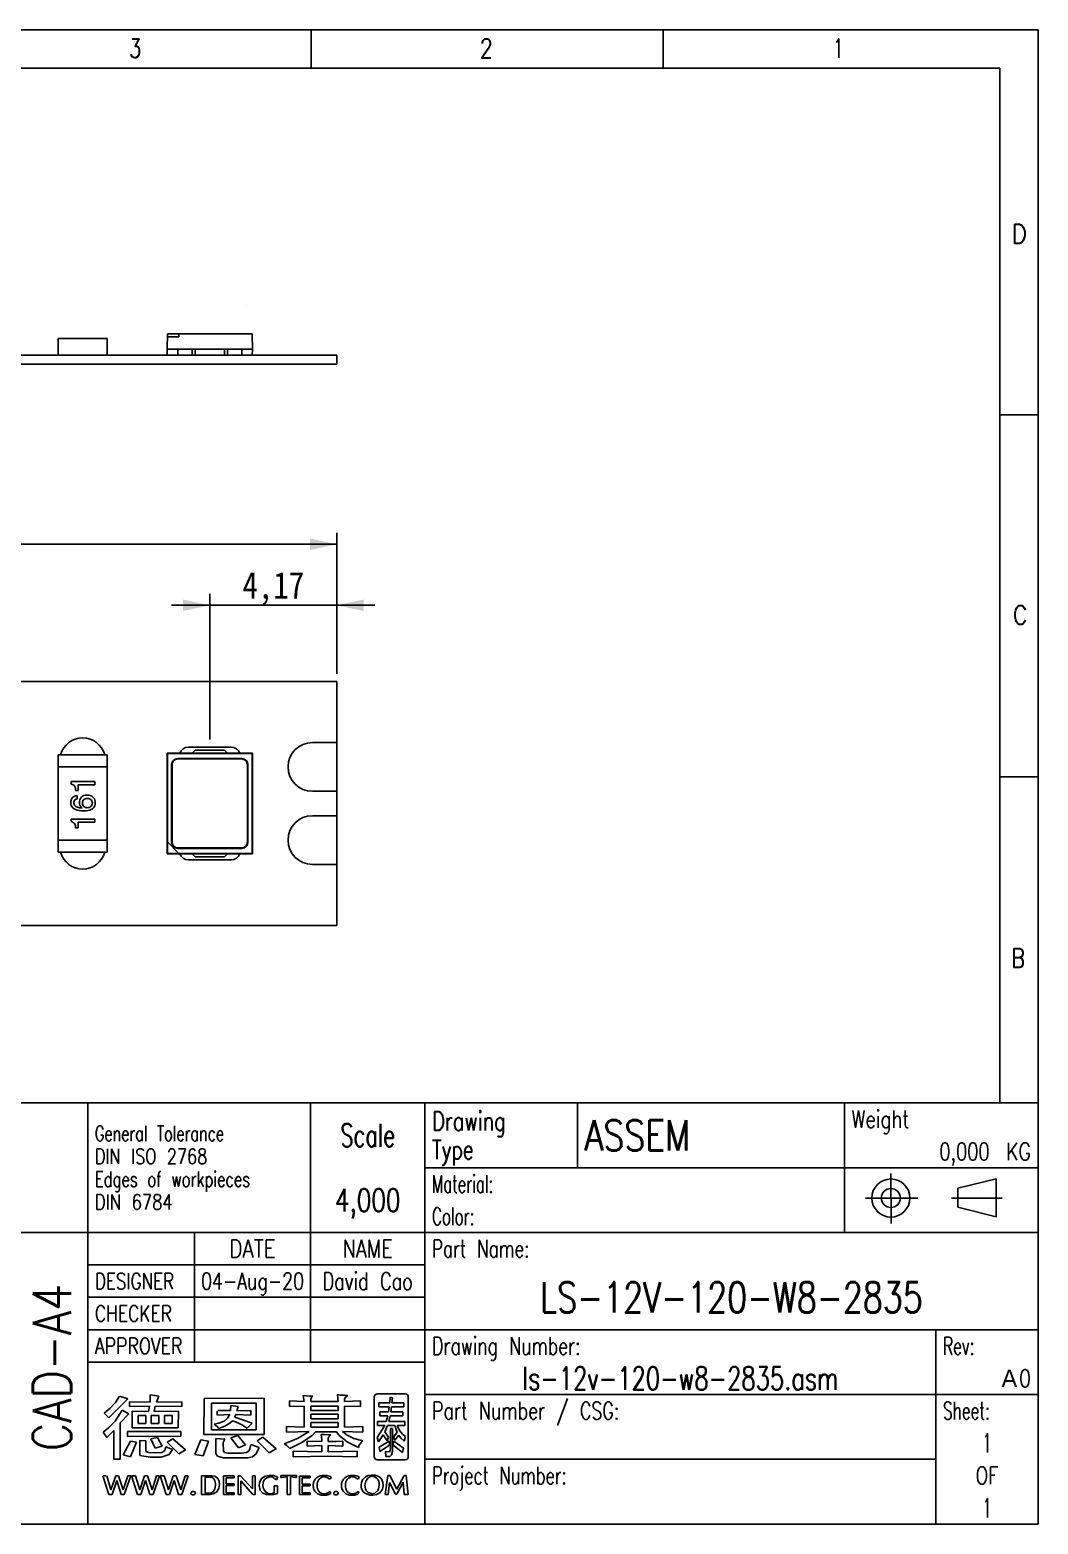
# Model space of a CAD drawing. Extents: x 1.8 to 72.5, y 1.7 to 50.8.
# Drawn here: x 39.45 to 72.5, y 1.75 to 50.75 of the extents above; entities that cross this region are included whole.
import ezdxf
from ezdxf.enums import TextEntityAlignment as Align

# ---------------------------------------------------------------- set-up
doc = ezdxf.new("R2010")
doc.units = 0
doc.header["$LTSCALE"] = 4.08375
doc.layers.get('0').update_dxf_attribs({"linetype": 'CONTINUOUS'})
for name, color, linetype in [('LED_CHIP_2835_BASE2', 7, 'CONTINUOUS'), ('LED_CHIP_2835_ELETRODE_12', 7, 'CONTINUOUS'), ('LED_CHIP_2835_ELETRODE_22', 7, 'CONTINUOUS'), ('LED_CHIP_2835_SLICONE2', 7, 'CONTINUOUS'), ('LS-12V-120-W8-28354', 7, 'CONTINUOUS'), ('LS-12V-120-W8-28359', 7, 'CONTINUOUS'), ('LS-12V-120-W8-2835_PADS2', 7, 'CONTINUOUS'), ('LS-12V-120-W8-2835_PLATE2', 7, 'CONTINUOUS'), ('RES_1206_012', 7, 'CONTINUOUS'), ('RES_1206_032', 7, 'CONTINUOUS')]:
    doc.layers.add(name, color=color, linetype=linetype)
doc.styles.get("Standard").update_dxf_attribs({"font": 'SIMHEI.SHX', "width": 0.85})
doc.styles.add('TEXTSTYLE_2', font='TXT.TTF')
doc.styles.add('TEXTSTYLE_4', font='TXT.TTF')
doc.styles.add('TEXTSTYLE_5', font='TXT.TTF')
doc.styles.add('TEXTSTYLE_6', font='TXT.TTF')
doc.styles.add('TEXTSTYLE_8', font='gdt', dxfattribs={"width": 0.55})
doc.dimstyles.get("Standard").update_dxf_attribs({"dimtxt": 2.5, "dimasz": 2.5, "dimexe": 1.25, "dimexo": 0.625, "dimtad": 1, "dimcen": 2.5, "dimazin": 3, "dimtfac": 1, "dimtmove": 0, "dimatfit": 3})

# ---------------------------------------------------------------- blocks, each defined once
blk = doc.blocks.new('SYMBOL_283_BL0', base_point=(46.848, 4.358))
at = {"layer": 'LS-12V-120-W8-28359', "color": 7}
for p, q in [((42.388, 5.951), (42.263, 5.742)), ((42.663, 5.855), (42.388, 5.951)), ((43.397, 5.988), (43.396, 5.754)), ((43.682, 5.949), (43.397, 5.988)), ((43.682, 5.949), (43.602, 5.754)), ((48.413, 5.97), (48.442, 5.768)), ((48.413, 5.97), (48.614, 5.951)), ((48.614, 5.951), (48.731, 5.95)), ((48.678, 5.897), (48.663, 5.847)), ((48.731, 5.95), (48.678, 5.897)), ((49.535, 5.995), (49.552, 5.769)), ((49.535, 5.995), (49.623, 5.984)), ((49.623, 5.984), (49.76, 5.976)), ((49.76, 5.976), (49.868, 5.973)), ((49.784, 5.901), (49.766, 5.852)), ((49.868, 5.973), (49.784, 5.901)), ((50.738, 5.921), (50.738, 3.958)), ((51.754, 6.021), (50.837, 6.021)), ((51.259, 5.913), (51.246, 5.727)), ((51.259, 5.913), (51.334, 5.891)), ((51.32, 5.727), (51.334, 5.891)), ((51.854, 3.958), (51.854, 5.921)), ((42.082, 5.547), (41.881, 5.386)), ((42.039, 5.233), (42.663, 5.855)), ((42.263, 5.742), (42.082, 5.547)), ((42.477, 5.487), (42.249, 5.127)), ((42.477, 5.487), (42.691, 5.363)), ((42.717, 5.765), (42.717, 5.606)), ((42.717, 5.765), (43.396, 5.754)), ((42.719, 5.606), (43.375, 5.62)), ((42.806, 5.457), (42.804, 4.905)), ((43.335, 5.443), (42.806, 5.457)), ((43.375, 5.621), (43.335, 5.443)), ((43.561, 5.619), (43.521, 5.443)), ((44.319, 5.457), (43.521, 5.443)), ((44.435, 5.608), (43.561, 5.619)), ((43.602, 5.754), (44.435, 5.761)), ((44.319, 5.457), (44.317, 4.905)), ((44.435, 5.761), (44.435, 5.608)), ((45.153, 4.689), (45.161, 5.874)), ((45.161, 5.874), (47.126, 5.877)), ((45.406, 5.715), (45.406, 4.847)), ((46.873, 5.715), (45.406, 5.715)), ((45.592, 5.454), (45.592, 5.328)), ((45.613, 5.479), (46.022, 5.477)), ((46.033, 5.64), (46.022, 5.477)), ((46.033, 5.64), (46.28, 5.605)), ((46.28, 5.605), (46.238, 5.466)), ((46.238, 5.466), (46.696, 5.48)), ((46.696, 5.48), (46.696, 5.323)), ((46.873, 4.847), (46.873, 5.715)), ((47.126, 5.877), (47.126, 4.688)), ((47.962, 5.789), (48.442, 5.768)), ((47.962, 5.789), (47.962, 5.603)), ((48.443, 5.621), (47.962, 5.603)), ((48.443, 5.621), (48.443, 4.928)), ((48.663, 5.847), (48.661, 5.769)), ((48.661, 5.769), (49.552, 5.769)), ((49.553, 5.621), (48.662, 5.621)), ((48.662, 5.621), (48.662, 5.478)), ((48.662, 5.478), (49.553, 5.478)), ((49.553, 5.478), (49.553, 5.621)), ((49.766, 5.852), (49.766, 5.768)), ((49.766, 5.768), (50.285, 5.788)), ((50.285, 5.602), (49.766, 5.622)), ((49.766, 5.622), (49.766, 4.928)), ((50.285, 5.788), (50.285, 5.602)), ((51.246, 5.727), (50.885, 5.727)), ((50.885, 5.727), (50.885, 5.599)), ((50.885, 5.599), (51.232, 5.599)), ((50.918, 5.433), (51.209, 5.433)), ((50.918, 5.433), (50.918, 5.305)), ((51.232, 5.599), (51.209, 5.433)), ((51.306, 5.599), (51.284, 5.433)), ((51.284, 5.433), (51.676, 5.433)), ((51.306, 5.599), (51.707, 5.599)), ((51.707, 5.727), (51.32, 5.727)), ((51.676, 5.433), (51.676, 5.305)), ((51.707, 5.599), (51.707, 5.727)), ((42.04, 4.914), (41.854, 4.77)), ((41.881, 5.386), (42.039, 5.233)), ((42.249, 5.127), (42.04, 4.914)), ((42.416, 5.074), (42.691, 5.363)), ((42.416, 3.883), (42.416, 5.074)), ((42.804, 4.905), (44.317, 4.905)), ((43.001, 5.313), (43.001, 5.046)), ((43.004, 5.313), (43.252, 5.313)), ((43.004, 5.046), (43.252, 5.046)), ((43.252, 5.046), (43.252, 5.313)), ((43.432, 5.313), (43.432, 5.046)), ((43.432, 5.313), (43.68, 5.313)), ((43.432, 5.046), (43.68, 5.046)), ((43.68, 5.046), (43.68, 5.313)), ((43.866, 5.313), (43.866, 5.046)), ((43.869, 5.313), (44.116, 5.313)), ((43.869, 5.046), (44.116, 5.046)), ((44.116, 5.046), (44.116, 5.313)), ((45.641, 5.062), (45.489, 5.026)), ((45.489, 5.026), (45.588, 4.952)), ((45.588, 4.952), (45.65, 4.884)), ((46.002, 5.34), (45.61, 5.324)), ((45.815, 5.129), (45.641, 5.062)), ((45.65, 4.884), (45.845, 4.96)), ((45.93, 5.222), (45.815, 5.129)), ((45.845, 4.96), (46.007, 5.057)), ((46.002, 5.34), (45.93, 5.222)), ((46.007, 5.057), (46.094, 5.142)), ((46.094, 5.142), (46.222, 5.09)), ((46.205, 5.34), (46.172, 5.258)), ((46.172, 5.258), (46.742, 5.057)), ((46.696, 5.323), (46.205, 5.34)), ((46.222, 5.09), (46.419, 4.993)), ((46.419, 4.993), (46.575, 4.901)), ((46.575, 4.901), (46.742, 5.057)), ((48.443, 4.928), (47.859, 4.949)), ((47.859, 4.949), (47.859, 4.769)), ((49.553, 5.358), (48.662, 5.358)), ((48.662, 5.358), (48.662, 5.201)), ((48.662, 5.201), (49.553, 5.201)), ((49.553, 5.081), (48.662, 5.081)), ((48.662, 5.081), (48.662, 4.929)), ((48.662, 4.929), (49.553, 4.929)), ((49.553, 5.201), (49.553, 5.358)), ((49.553, 4.929), (49.553, 5.081)), ((50.362, 4.949), (49.766, 4.928)), ((50.362, 4.949), (50.362, 4.767)), ((51.089, 4.985), (50.832, 4.587)), ((51.131, 5.113), (50.849, 5.113)), ((50.849, 5.113), (50.849, 4.985)), ((50.849, 4.985), (51.089, 4.985)), ((51.185, 5.305), (50.918, 5.305)), ((51.178, 4.985), (51.084, 4.771)), ((51.185, 5.305), (51.131, 5.113)), ((51.178, 4.985), (51.41, 4.985)), ((51.263, 5.305), (51.218, 5.113)), ((51.745, 5.113), (51.218, 5.113)), ((51.676, 5.305), (51.263, 5.305)), ((51.41, 4.985), (51.492, 4.757)), ((51.486, 4.985), (51.569, 4.82)), ((51.486, 4.985), (51.745, 4.985)), ((51.745, 5.113), (51.745, 4.985)), ((41.854, 4.77), (41.977, 4.593)), ((41.977, 4.593), (42.201, 4.823)), ((42.201, 4.823), (42.201, 3.882)), ((42.748, 4.467), (42.512, 4.026)), ((44.394, 4.784), (42.647, 4.786)), ((42.647, 4.786), (42.647, 4.628)), ((42.647, 4.628), (44.394, 4.631)), ((42.944, 4.439), (42.748, 4.467)), ((42.944, 4.439), (42.751, 3.956)), ((43.051, 4.496), (43.252, 4.484)), ((43.051, 4.496), (43.051, 3.996)), ((43.252, 4.484), (43.252, 4.126)), ((43.417, 4.544), (43.638, 4.595)), ((43.559, 4.237), (43.417, 4.544)), ((43.638, 4.595), (43.79, 4.303)), ((43.951, 4.442), (44.132, 4.545)), ((44.33, 4.054), (43.951, 4.442)), ((44.132, 4.545), (44.549, 4.189)), ((44.394, 4.634), (44.394, 4.784)), ((45.06, 4.513), (44.853, 4.03)), ((45.306, 4.468), (45.06, 4.513)), ((45.133, 3.985), (45.305, 4.466)), ((47.126, 4.688), (45.153, 4.689)), ((45.406, 4.847), (46.873, 4.847)), ((45.543, 4.556), (45.546, 4.066)), ((45.837, 4.531), (45.543, 4.556)), ((45.787, 4.422), (45.837, 4.531)), ((45.795, 4.143), (45.787, 4.422)), ((46.263, 4.652), (46.036, 4.577)), ((46.036, 4.577), (46.288, 4.256)), ((46.523, 4.347), (46.263, 4.652)), ((47.085, 4.597), (46.901, 4.485)), ((46.901, 4.485), (47.299, 4.088)), ((47.529, 4.224), (47.085, 4.597)), ((48.221, 4.553), (47.787, 4.382)), ((47.859, 4.769), (48.611, 4.791)), ((47.974, 4.231), (48.348, 4.417)), ((48.611, 4.791), (48.221, 4.553)), ((48.348, 4.417), (48.689, 4.65)), ((48.538, 4.471), (49.022, 4.454)), ((48.538, 4.471), (48.538, 4.305)), ((48.689, 4.65), (48.815, 4.773)), ((49.503, 4.773), (48.815, 4.773)), ((49.001, 4.693), (49.02, 4.526)), ((49.001, 4.693), (49.094, 4.685)), ((49.02, 4.526), (49.022, 4.454)), ((49.094, 4.685), (49.232, 4.68)), ((49.232, 4.572), (49.231, 4.455)), ((49.231, 4.455), (49.489, 4.46)), ((49.232, 4.68), (49.314, 4.678)), ((49.247, 4.617), (49.232, 4.572)), ((49.314, 4.678), (49.247, 4.617)), ((49.489, 4.46), (49.71, 4.47)), ((49.585, 4.657), (49.503, 4.773)), ((49.856, 4.446), (49.585, 4.657)), ((49.703, 4.791), (49.856, 4.662)), ((50.362, 4.767), (49.703, 4.791)), ((49.71, 4.47), (49.71, 4.305)), ((49.856, 4.662), (50.075, 4.553)), ((50.218, 4.265), (49.856, 4.446)), ((50.075, 4.553), (50.367, 4.482)), ((50.299, 4.42), (50.244, 4.338)), ((50.367, 4.482), (50.299, 4.42)), ((50.832, 4.587), (50.876, 4.451)), ((51.034, 4.674), (50.876, 4.451)), ((50.902, 4.27), (51.226, 4.47)), ((51.166, 4.484), (51.034, 4.674)), ((51.084, 4.771), (51.21, 4.606)), ((51.21, 4.606), (51.166, 4.484)), ((51.226, 4.47), (51.242, 4.337)), ((51.339, 4.885), (51.268, 4.885)), ((51.268, 4.885), (51.268, 4.227)), ((51.339, 4.885), (51.339, 4.143)), ((51.381, 4.472), (51.352, 4.35)), ((51.492, 4.757), (51.373, 4.616)), ((51.373, 4.616), (51.411, 4.498)), ((51.695, 4.246), (51.381, 4.472)), ((51.546, 4.665), (51.411, 4.498)), ((51.546, 4.665), (51.616, 4.57)), ((51.569, 4.82), (51.664, 4.703)), ((51.616, 4.57), (51.715, 4.468)), ((51.664, 4.703), (51.76, 4.626)), ((51.76, 4.626), (51.715, 4.468)), ((42.516, 4.024), (42.751, 3.956)), ((43.051, 3.996), (43.389, 3.943)), ((43.339, 4.095), (43.252, 4.126)), ((43.559, 4.086), (43.339, 4.095)), ((43.389, 3.943), (43.752, 3.947)), ((43.79, 4.303), (43.559, 4.237)), ((43.778, 4.099), (43.559, 4.086)), ((43.752, 3.947), (44.02, 4.03)), ((43.877, 4.163), (43.778, 4.099)), ((43.904, 4.286), (43.877, 4.163)), ((44.122, 4.2), (43.904, 4.286)), ((44.02, 4.03), (44.122, 4.2)), ((44.549, 4.189), (44.33, 4.054)), ((44.853, 4.03), (45.133, 3.985)), ((45.546, 4.066), (45.599, 3.974)), ((45.599, 3.974), (45.791, 3.923)), ((45.791, 3.923), (46.595, 3.925)), ((45.833, 4.097), (45.795, 4.143)), ((45.942, 4.077), (45.833, 4.097)), ((46.385, 4.076), (45.942, 4.077)), ((46.288, 4.256), (46.523, 4.347)), ((46.556, 4.1), (46.385, 4.076)), ((46.626, 4.146), (46.556, 4.1)), ((46.595, 3.925), (46.748, 3.96)), ((46.66, 4.216), (46.626, 4.146)), ((46.69, 4.362), (46.66, 4.216)), ((46.968, 4.257), (46.694, 4.36)), ((46.748, 3.96), (46.865, 4.054)), ((46.865, 4.054), (46.968, 4.257)), ((47.299, 4.088), (47.537, 4.229)), ((47.787, 4.382), (47.877, 4.333)), ((47.877, 4.333), (47.972, 4.232)), ((49.022, 4.12), (48.08, 4.139)), ((48.08, 4.139), (48.08, 3.956)), ((48.08, 3.956), (49.212, 3.974)), ((49.022, 4.324), (48.538, 4.305)), ((49.022, 4.324), (49.022, 4.12)), ((49.212, 3.974), (50.182, 3.956)), ((49.71, 4.305), (49.232, 4.323)), ((49.232, 4.323), (49.232, 4.121)), ((50.182, 4.139), (49.232, 4.121)), ((50.182, 3.956), (50.182, 4.139)), ((50.244, 4.338), (50.218, 4.265)), ((50.902, 4.27), (50.925, 4.127)), ((51.242, 4.337), (50.925, 4.127)), ((51.216, 4.119), (51.104, 4.134)), ((51.104, 4.134), (51.115, 3.968)), ((51.115, 3.968), (51.255, 3.964)), ((51.246, 4.132), (51.216, 4.119)), ((51.261, 4.163), (51.246, 4.132)), ((51.255, 3.964), (51.309, 4.02)), ((51.268, 4.227), (51.261, 4.163)), ((51.309, 4.02), (51.339, 4.143)), ((51.352, 4.35), (51.661, 4.096)), ((51.661, 4.096), (51.695, 4.246)), ((42.416, 3.882), (42.201, 3.882)), ((50.837, 3.858), (51.754, 3.858)), ((41.841, 3.337), (41.951, 3.336)), ((42.04, 2.717), (41.841, 3.337)), ((41.97, 3.336), (42.11, 2.873)), ((42.11, 2.873), (42.268, 3.337)), ((42.301, 3.175), (42.148, 2.717)), ((42.268, 3.337), (42.361, 3.336)), ((42.446, 2.717), (42.301, 3.175)), ((42.361, 3.336), (42.514, 2.879)), ((42.514, 2.879), (42.661, 3.337)), ((42.76, 3.336), (42.547, 2.717)), ((42.661, 3.337), (42.76, 3.336)), ((42.782, 3.337), (42.981, 2.717)), ((42.91, 3.336), (42.782, 3.337)), ((43.051, 2.873), (42.91, 3.336)), ((43.209, 3.336), (43.051, 2.873)), ((43.089, 2.717), (43.242, 3.175)), ((43.302, 3.336), (43.209, 3.336)), ((43.242, 3.175), (43.387, 2.717)), ((43.455, 2.879), (43.302, 3.336)), ((43.602, 3.337), (43.455, 2.879)), ((43.488, 2.717), (43.701, 3.336)), ((43.701, 3.336), (43.602, 3.337)), ((43.723, 3.337), (43.851, 3.336)), ((43.922, 2.717), (43.723, 3.337)), ((43.851, 3.336), (43.992, 2.873)), ((43.992, 2.873), (44.15, 3.337)), ((44.183, 3.175), (44.03, 2.717)), ((44.15, 3.337), (44.243, 3.336)), ((44.328, 2.717), (44.183, 3.175)), ((44.243, 3.336), (44.396, 2.879)), ((44.396, 2.879), (44.543, 3.337)), ((44.642, 3.336), (44.429, 2.717)), ((44.543, 3.337), (44.642, 3.336)), ((45.416, 3.337), (45.078, 3.336)), ((45.078, 3.336), (45.078, 2.726)), ((45.196, 3.293), (45.196, 2.767)), ((45.312, 3.291), (45.196, 3.291)), ((45.426, 3.274), (45.312, 3.291)), ((45.513, 3.318), (45.416, 3.337)), ((45.482, 3.237), (45.426, 3.274)), ((45.514, 3.164), (45.482, 3.237)), ((45.608, 3.249), (45.513, 3.318)), ((45.533, 3.078), (45.514, 3.164)), ((45.518, 2.912), (45.536, 3.031)), ((45.536, 3.031), (45.533, 3.078)), ((45.608, 3.249), (45.653, 3.157)), ((45.667, 3.052), (45.645, 2.923)), ((45.653, 3.157), (45.667, 3.052)), ((45.793, 3.329), (46.147, 3.329)), ((45.793, 2.726), (45.793, 3.329)), ((46.147, 3.272), (45.884, 3.272)), ((45.884, 3.272), (45.884, 3.073)), ((45.884, 3.073), (46.147, 3.073)), ((46.147, 3.016), (45.884, 3.016)), ((45.884, 3.016), (45.884, 2.78)), ((46.147, 3.329), (46.147, 3.272)), ((46.147, 3.073), (46.147, 3.016)), ((46.278, 2.726), (46.278, 3.336)), ((46.278, 3.336), (46.356, 3.336)), ((46.356, 3.336), (46.743, 2.91)), ((46.764, 2.726), (46.369, 3.165)), ((46.369, 3.165), (46.369, 2.726)), ((46.743, 2.91), (46.743, 3.336)), ((46.743, 3.336), (46.834, 3.336)), ((46.834, 3.336), (46.834, 2.726)), ((46.976, 3.105), (46.966, 3.017)), ((46.966, 3.017), (47.002, 2.865)), ((47.035, 3.231), (46.976, 3.105)), ((47.139, 3.31), (47.035, 3.231)), ((47.095, 3.088), (47.091, 3.027)), ((47.091, 3.027), (47.102, 2.938)), ((47.111, 3.15), (47.095, 3.088)), ((47.147, 3.212), (47.111, 3.15)), ((47.227, 3.338), (47.139, 3.31)), ((47.213, 3.269), (47.147, 3.212)), ((47.313, 3.304), (47.213, 3.269)), ((47.297, 3.347), (47.227, 3.338)), ((47.297, 3.347), (47.434, 3.341)), ((47.391, 3.296), (47.313, 3.304)), ((47.518, 3.218), (47.391, 3.296)), ((47.434, 3.341), (47.577, 3.293)), ((47.458, 2.78), (47.458, 3.01)), ((47.458, 3.01), (47.57, 3.01)), ((47.549, 3.218), (47.518, 3.218)), ((47.577, 3.293), (47.549, 3.218)), ((47.57, 3.01), (47.569, 2.752)), ((47.682, 3.342), (48.195, 3.344)), ((47.682, 3.342), (47.682, 3.279)), ((47.682, 3.279), (47.719, 3.278)), ((47.719, 3.278), (47.881, 3.298)), ((47.881, 3.298), (47.881, 2.717)), ((47.996, 2.717), (47.996, 3.299)), ((47.996, 3.299), (48.159, 3.279)), ((48.159, 3.279), (48.195, 3.278)), ((48.195, 3.344), (48.194, 3.283)), ((48.289, 3.32), (48.642, 3.32)), ((48.289, 2.717), (48.289, 3.32)), ((48.642, 3.263), (48.379, 3.263)), ((48.379, 3.263), (48.379, 3.064)), ((48.379, 3.064), (48.642, 3.064)), ((48.642, 3.008), (48.379, 3.008)), ((48.379, 3.008), (48.379, 2.771)), ((48.642, 3.32), (48.642, 3.263)), ((48.642, 3.064), (48.642, 3.008)), ((48.737, 3.024), (48.737, 3.022)), ((48.867, 3.023), (48.867, 3.034)), ((49.108, 3.343), (49.072, 3.342)), ((49.09, 3.305), (49.095, 3.305)), ((49.095, 3.305), (49.105, 3.304)), ((49.105, 3.304), (49.116, 3.303)), ((49.116, 3.303), (49.152, 3.293)), ((49.183, 3.339), (49.144, 3.342)), ((49.221, 3.335), (49.183, 3.339)), ((49.224, 3.257), (49.258, 3.23)), ((49.258, 3.23), (49.301, 3.23)), ((49.301, 3.23), (49.323, 3.3)), ((49.665, 3.024), (49.665, 3.022)), ((49.794, 3.023), (49.794, 3.034)), ((50.036, 3.343), (49.999, 3.342)), ((50.018, 3.305), (50.022, 3.305)), ((50.022, 3.305), (50.032, 3.304)), ((50.032, 3.304), (50.043, 3.303)), ((50.043, 3.303), (50.08, 3.293)), ((50.111, 3.339), (50.072, 3.342)), ((50.148, 3.335), (50.111, 3.339)), ((50.151, 3.257), (50.185, 3.23)), ((50.185, 3.23), (50.228, 3.23)), ((50.228, 3.23), (50.25, 3.3)), ((50.318, 3.117), (50.306, 3.022)), ((50.306, 3.022), (50.31, 2.965)), ((50.31, 2.965), (50.325, 2.902)), ((50.368, 3.219), (50.318, 3.117)), ((50.372, 3.224), (50.447, 3.301)), ((50.436, 3.028), (50.465, 3.153)), ((50.453, 2.905), (50.436, 3.028)), ((50.447, 3.301), (50.544, 3.344)), ((50.465, 3.153), (50.527, 3.257)), ((50.59, 3.303), (50.527, 3.257)), ((50.544, 3.344), (50.641, 3.357)), ((50.666, 3.32), (50.59, 3.303)), ((50.764, 3.351), (50.641, 3.357)), ((50.666, 3.32), (50.762, 3.297)), ((50.815, 3.261), (50.762, 3.297)), ((50.892, 3.311), (50.764, 3.351)), ((50.864, 3.202), (50.815, 3.261)), ((50.864, 3.202), (50.888, 3.152)), ((50.905, 3.028), (50.88, 2.905)), ((50.888, 3.152), (50.902, 3.091)), ((50.892, 3.311), (50.95, 3.258)), ((50.902, 3.091), (50.905, 3.028)), ((50.95, 3.258), (50.985, 3.211)), ((51.022, 3.12), (50.985, 3.211)), ((51.01, 2.894), (51.034, 3.01)), ((51.034, 3.01), (51.022, 3.12)), ((51.098, 2.717), (51.184, 3.344)), ((51.184, 3.344), (51.248, 3.344)), ((51.235, 3.12), (51.198, 2.717)), ((51.433, 2.732), (51.235, 3.12)), ((51.248, 3.344), (51.48, 2.901)), ((51.48, 2.901), (51.718, 3.344)), ((51.688, 3.128), (51.483, 2.732)), ((51.725, 2.717), (51.688, 3.128)), ((51.718, 3.344), (51.783, 3.344)), ((51.783, 3.344), (51.854, 2.717)), ((42.148, 2.717), (42.04, 2.717)), ((42.547, 2.717), (42.446, 2.717)), ((42.981, 2.717), (43.089, 2.717)), ((43.387, 2.717), (43.488, 2.717)), ((44.03, 2.717), (43.922, 2.717)), ((44.429, 2.717), (44.328, 2.717)), ((44.728, 2.758), (44.739, 2.798)), ((44.747, 2.722), (44.728, 2.758)), ((44.739, 2.798), (44.782, 2.823)), ((44.782, 2.71), (44.747, 2.722)), ((44.782, 2.823), (44.823, 2.824)), ((44.841, 2.713), (44.782, 2.71)), ((44.823, 2.824), (44.861, 2.805)), ((44.872, 2.74), (44.841, 2.713)), ((44.861, 2.805), (44.877, 2.777)), ((44.877, 2.777), (44.872, 2.74)), ((45.078, 2.726), (45.37, 2.726)), ((45.196, 2.767), (45.293, 2.768)), ((45.293, 2.768), (45.389, 2.776)), ((45.377, 2.726), (45.458, 2.739)), ((45.389, 2.776), (45.465, 2.818)), ((45.458, 2.739), (45.564, 2.8)), ((45.465, 2.818), (45.518, 2.912)), ((45.564, 2.8), (45.645, 2.923)), ((46.147, 2.726), (45.793, 2.726)), ((45.884, 2.78), (46.147, 2.78)), ((46.147, 2.78), (46.147, 2.726)), ((46.369, 2.726), (46.278, 2.726)), ((46.834, 2.726), (46.764, 2.726)), ((47.002, 2.865), (47.086, 2.768)), ((47.086, 2.768), (47.208, 2.719)), ((47.102, 2.938), (47.13, 2.87)), ((47.13, 2.87), (47.183, 2.803)), ((47.26, 2.759), (47.183, 2.803)), ((47.208, 2.719), (47.306, 2.712)), ((47.332, 2.745), (47.26, 2.759)), ((47.449, 2.723), (47.306, 2.712)), ((47.398, 2.754), (47.332, 2.745)), ((47.398, 2.754), (47.458, 2.78)), ((47.569, 2.752), (47.449, 2.723)), ((47.881, 2.717), (47.996, 2.717)), ((48.642, 2.717), (48.289, 2.717)), ((48.379, 2.771), (48.642, 2.771)), ((48.642, 2.771), (48.642, 2.717)), ((49.063, 2.696), (49.099, 2.696)), ((49.099, 2.696), (49.124, 2.696)), ((49.124, 2.696), (49.149, 2.699)), ((49.149, 2.699), (49.174, 2.704)), ((49.174, 2.704), (49.201, 2.709)), ((49.201, 2.709), (49.206, 2.711)), ((49.206, 2.711), (49.213, 2.713)), ((49.213, 2.713), (49.251, 2.725)), ((49.251, 2.725), (49.264, 2.731)), ((49.264, 2.731), (49.277, 2.737)), ((49.308, 2.809), (49.272, 2.808)), ((49.277, 2.737), (49.288, 2.744)), ((49.288, 2.744), (49.301, 2.753)), ((49.301, 2.753), (49.308, 2.809)), ((49.41, 2.747), (49.414, 2.787)), ((49.427, 2.722), (49.41, 2.747)), ((49.414, 2.787), (49.434, 2.814)), ((49.462, 2.71), (49.427, 2.722)), ((49.434, 2.814), (49.462, 2.823)), ((49.462, 2.823), (49.503, 2.824)), ((49.501, 2.71), (49.462, 2.71)), ((49.52, 2.713), (49.501, 2.71)), ((49.503, 2.824), (49.532, 2.812)), ((49.546, 2.731), (49.52, 2.713)), ((49.532, 2.812), (49.553, 2.787)), ((49.558, 2.765), (49.546, 2.731)), ((49.553, 2.787), (49.558, 2.765)), ((49.99, 2.696), (50.027, 2.696)), ((50.027, 2.696), (50.052, 2.696)), ((50.052, 2.696), (50.076, 2.699)), ((50.076, 2.699), (50.102, 2.704)), ((50.102, 2.704), (50.128, 2.709)), ((50.128, 2.709), (50.134, 2.711)), ((50.134, 2.711), (50.141, 2.713)), ((50.141, 2.713), (50.179, 2.725)), ((50.179, 2.725), (50.191, 2.731)), ((50.191, 2.731), (50.204, 2.737)), ((50.236, 2.809), (50.199, 2.808)), ((50.204, 2.737), (50.216, 2.744)), ((50.216, 2.744), (50.228, 2.753)), ((50.228, 2.753), (50.236, 2.809)), ((50.325, 2.902), (50.381, 2.81)), ((50.381, 2.81), (50.419, 2.777)), ((50.419, 2.777), (50.503, 2.728)), ((50.453, 2.905), (50.475, 2.856)), ((50.541, 2.783), (50.475, 2.856)), ((50.503, 2.728), (50.606, 2.704)), ((50.672, 2.738), (50.541, 2.783)), ((50.606, 2.704), (50.695, 2.703)), ((50.756, 2.76), (50.672, 2.738)), ((50.695, 2.703), (50.818, 2.724)), ((50.857, 2.857), (50.756, 2.76)), ((50.818, 2.724), (50.877, 2.751)), ((50.88, 2.905), (50.857, 2.857)), ((50.877, 2.751), (50.93, 2.788)), ((50.93, 2.788), (51.01, 2.894)), ((51.098, 2.717), (51.198, 2.717)), ((51.483, 2.732), (51.433, 2.732)), ((51.725, 2.717), (51.854, 2.717))]:
    blk.add_line(p, q, dxfattribs=at)
for centre, radius, start, end in [((50.837, 5.921), 0.0998, 90, 180), ((51.754, 5.921), 0.0998, 0, 90), ((50.837, 3.958), 0.0998, 180, 270), ((51.754, 3.958), 0.0998, 270, 360), ((49.05, 3.026), 0.312, 158.0467, 180.3952), ((49.103, 3.016), 0.366, 179.1046, 200.8922), ((49.076, 3.012), 0.342, 136.7287, 157.5392), ((49.038, 3.048), 0.29, 111.1471, 136.841), ((49.186, 3.039), 0.319, 160.119, 180.9693), ((49.303, 3.025), 0.436, 180.1894, 197.9684), ((49.113, 3.063), 0.242, 135.1351, 159.4747), ((49.066, 2.962), 0.38, 89.1542, 110.4525), ((49.114, 3.064), 0.242, 95.5685, 135.5687), ((49.122, 3.429), 0.0863, 260.9564, 273.018), ((49.14, 3.435), 0.0937, 261.6919, 272.7717), ((49.073, 3.047), 0.259, 63.4314, 72.1964), ((49.072, 3.044), 0.262, 54.3712, 63.3981), ((49.171, 3.008), 0.331, 68.5873, 81.3424), ((49.212, 3.122), 0.21, 58.0891, 67.5455), ((49.977, 3.026), 0.312, 158.0467, 180.3952), ((50.03, 3.016), 0.366, 179.1046, 200.8922), ((50.003, 3.012), 0.342, 136.7287, 157.5392), ((49.966, 3.048), 0.29, 111.1471, 136.841), ((50.113, 3.039), 0.319, 160.119, 180.9693), ((50.23, 3.025), 0.436, 180.1894, 197.9684), ((50.04, 3.063), 0.242, 135.1351, 159.4747), ((49.994, 2.962), 0.38, 89.1542, 110.4525), ((50.041, 3.064), 0.242, 95.5685, 135.5687), ((50.049, 3.429), 0.0863, 260.9564, 273.018), ((50.067, 3.435), 0.0937, 261.6919, 272.7717), ((50, 3.046), 0.259, 54.329, 72.1869), ((50.099, 3.008), 0.331, 68.5873, 81.3424), ((50.139, 3.122), 0.21, 58.0891, 67.5455), ((49.045, 3.006), 0.308, 202.8963, 250.0701), ((49.073, 2.95), 0.194, 197.9155, 229.0523), ((49.06, 3.051), 0.356, 250.2982, 270.5014), ((49.128, 3.014), 0.279, 229.1447, 246.9842), ((49.114, 2.986), 0.247, 247.3414, 266.3689), ((49.073, 3.066), 0.328, 274.3561, 282.4978), ((49.084, 3.021), 0.282, 282.3564, 291.9904), ((49.083, 3.038), 0.298, 290.9261, 300.3826), ((49.1, 3.012), 0.267, 300.1226, 310.0864), ((49.972, 3.006), 0.308, 202.8963, 250.0701), ((50, 2.95), 0.194, 197.9155, 229.0523), ((49.987, 3.051), 0.356, 250.2982, 270.5014), ((50.055, 3.014), 0.279, 229.1447, 246.9842), ((50.041, 2.986), 0.247, 247.3414, 266.3689), ((50.001, 3.066), 0.328, 274.3561, 282.4978), ((50.012, 3.021), 0.282, 282.3564, 291.9904), ((50.011, 3.038), 0.298, 290.9261, 300.3826), ((50.027, 3.012), 0.267, 300.1226, 310.0864)]:
    blk.add_arc(centre, radius, start, end, dxfattribs=at)
blk = doc.blocks.new('_FILLED')
at = {"color": 0, "linetype": 'BYBLOCK'}
blk.add_solid([(0, 0), (-1, 0.214), (-1, -0.214)], dxfattribs=at)
blk = doc.blocks.new('*D1')
at = {"layer": 'LS-12V-120-W8-28354', "color": 3}
for p, q in [((24.513, 29.631), (24.513, 34.256)), ((24.513, 33.881), (37.013, 33.881)), ((49.513, 33.881), (37.013, 33.881)), ((49.513, 29.631), (49.513, 34.256))]:
    blk.add_line(p, q, dxfattribs=at)
at = {"layer": 'LS-12V-120-W8-28354', "color": 3, "xscale": 0.875, "yscale": 0.875, "zscale": 0.875, "rotation": 180}
blk.add_blockref('_FILLED', (24.513, 33.881), dxfattribs=at)
at = {"layer": 'LS-12V-120-W8-28354', "color": 3, "xscale": 0.875, "yscale": 0.875, "zscale": 0.875}
blk.add_blockref('_FILLED', (49.513, 33.881), dxfattribs=at)
at = {"layer": 'LS-12V-120-W8-28354', "color": 3, "width": 0.85}
blk.add_text('25', height=0.875, dxfattribs=at).set_placement((37.013, 34.1), align=Align.CENTER)
blk = doc.blocks.new('*D4')
at = {"layer": 'LS-12V-120-W8-28354', "color": 3}
for p, q in [((45.346, 31.881), (44.096, 31.881)), ((44.096, 31.881), (47.43, 31.881)), ((45.346, 27.481), (45.346, 32.256)), ((50.763, 31.881), (47.43, 31.881)), ((49.513, 29.631), (49.513, 32.256)), ((49.513, 31.881), (50.763, 31.881))]:
    blk.add_line(p, q, dxfattribs=at)
at = {"layer": 'LS-12V-120-W8-28354', "color": 3, "xscale": 0.875, "yscale": 0.875, "zscale": 0.875}
blk.add_blockref('_FILLED', (45.346, 31.881), dxfattribs=at)
at = {"layer": 'LS-12V-120-W8-28354', "color": 3, "xscale": 0.875, "yscale": 0.875, "zscale": 0.875, "rotation": 180}
blk.add_blockref('_FILLED', (49.513, 31.881), dxfattribs=at)
at = {"layer": 'LS-12V-120-W8-28354', "color": 3, "width": 0.85}
blk.add_text('4,17', height=0.875, dxfattribs=at).set_placement((47.43, 32.1), align=Align.CENTER)

msp = doc.modelspace()

# ---------------------------------------------------------------- linework, layer by layer
at = {"color": 7}
for p, q in [((46.561, 41.69), (46.561, 41.69)), ((46.561, 24.504), (46.561, 24.504))]:
    msp.add_line(p, q, dxfattribs=at)
at = {"layer": 'LED_CHIP_2835_BASE2', "color": 7}
for p, q in [((43.946, 40.284), (43.959, 40.784)), ((43.957, 40.684), (44.336, 40.684)), ((43.959, 40.784), (46.733, 40.784)), ((44.333, 40.784), (44.336, 40.684)), ((46.746, 40.284), (46.733, 40.784)), ((43.946, 40.284), (44.766, 40.284)), ((43.946, 40.284), (43.951, 40.084)), ((45.926, 40.284), (46.746, 40.284)), ((46.741, 40.084), (46.746, 40.284)), ((43.946, 27.031), (46.746, 27.031)), ((43.946, 27.031), (43.959, 27.018)), ((43.946, 27.031), (43.946, 23.731)), ((43.959, 27.018), (46.733, 27.018)), ((43.959, 27.018), (43.959, 24.118)), ((46.746, 27.031), (46.733, 27.018)), ((46.733, 23.745), (46.733, 27.018)), ((46.746, 23.731), (46.746, 27.031)), ((44.096, 26.655), (44.11, 26.655)), ((44.096, 26.655), (44.096, 24.108)), ((46.396, 26.855), (44.296, 26.855)), ((44.296, 26.855), (44.296, 26.841)), ((46.396, 26.855), (46.396, 26.841)), ((46.596, 26.655), (46.582, 26.655)), ((46.596, 24.108), (46.596, 26.655)), ((43.957, 24.121), (44.336, 23.742)), ((43.957, 23.742), (43.957, 24.121)), ((44.096, 24.108), (44.11, 24.108)), ((46.596, 24.108), (46.582, 24.108)), ((43.946, 23.731), (43.957, 23.742)), ((43.946, 23.731), (46.746, 23.731)), ((43.957, 23.742), (44.336, 23.742)), ((44.296, 23.908), (44.296, 23.922)), ((44.296, 23.908), (46.396, 23.908)), ((46.733, 23.745), (44.333, 23.745)), ((46.396, 23.908), (46.396, 23.922)), ((46.746, 23.731), (46.733, 23.745))]:
    msp.add_line(p, q, dxfattribs=at)
for centre, start, end in [((44.296, 26.655), 90, 180), ((46.396, 26.655), 0, 90), ((44.296, 24.108), 180, 270), ((46.396, 24.108), 270, 360)]:
    msp.add_arc(centre, 0.2, start, end, dxfattribs=at)
at = {"layer": 'LED_CHIP_2835_ELETRODE_12', "color": 7}
for p, q in [((44.296, 40.284), (46.396, 40.284)), ((44.296, 40.284), (44.296, 40.084)), ((44.766, 40.284), (44.766, 40.084)), ((44.866, 40.084), (44.866, 40.284)), ((45.826, 40.284), (45.826, 40.084)), ((45.926, 40.284), (45.926, 40.084)), ((46.396, 40.284), (46.396, 40.084)), ((44.766, 23.731), (44.296, 23.731)), ((44.766, 23.731), (44.866, 23.631)), ((45.826, 23.631), (44.866, 23.631)), ((45.826, 23.631), (45.926, 23.731)), ((46.396, 23.731), (45.926, 23.731))]:
    msp.add_line(p, q, dxfattribs=at)
at = {"layer": 'LED_CHIP_2835_ELETRODE_22', "color": 7}
for p, q in [((44.296, 27.031), (44.766, 27.031)), ((44.866, 27.131), (44.766, 27.031)), ((44.866, 27.131), (45.826, 27.131)), ((45.926, 27.031), (45.826, 27.131)), ((45.926, 27.031), (46.396, 27.031))]:
    msp.add_line(p, q, dxfattribs=at)
at = {"layer": 'LED_CHIP_2835_SLICONE2', "color": 7}
for p, q in [((44.11, 26.655), (44.11, 24.108)), ((46.396, 26.841), (44.296, 26.841)), ((46.582, 24.108), (46.582, 26.655)), ((44.296, 23.922), (46.396, 23.922))]:
    msp.add_line(p, q, dxfattribs=at)
for centre, start, end in [((44.296, 26.655), 90, 180), ((46.396, 26.655), 0, 90), ((44.296, 24.108), 180, 270), ((46.396, 24.108), 270, 360)]:
    msp.add_arc(centre, 0.186, start, end, dxfattribs=at)
at = {"layer": 'LS-12V-120-W8-28359', "color": 7}
for p, q in [((1.75, 50.75), (72.5, 50.75)), ((48.667, 50.75), (48.667, 49.5)), ((60.208, 49.5), (60.208, 50.75)), ((72.5, 1.75), (72.5, 50.75)), ((3, 49.5), (71.25, 49.5)), ((71.25, 15.562), (71.25, 49.5)), ((71.25, 38.125), (72.5, 38.125)), ((71.25, 26.25), (72.5, 26.25)), ((1.75, 1.75), (72.5, 1.75))]:
    msp.add_line(p, q, dxfattribs=at)
at = {"layer": 'LS-12V-120-W8-28359', "color": 3}
for p, q in [((25.7, 15.562), (72.5, 15.562)), ((41.35, 15.562), (41.35, 1.75)), ((48.65, 15.562), (48.65, 7.062)), ((52.4, 15.562), (52.4, 1.75)), ((57.4, 15.562), (57.4, 13.437)), ((66.15, 15.562), (66.15, 11.312)), ((72.5, 15.562), (72.5, 1.75)), ((52.4, 13.437), (72.5, 13.437)), ((67.679, 11.603), (67.675, 13.245)), ((69.874, 12.765), (71.124, 13.078)), ((69.874, 12.765), (69.874, 12.14)), ((71.124, 13.078), (71.124, 11.828)), ((68.554, 12.444), (66.841, 12.444)), ((71.325, 12.444), (69.663, 12.444)), ((69.874, 12.14), (71.124, 11.828)), ((25.7, 11.312), (72.5, 11.312)), ((44.85, 11.312), (44.85, 7.062)), ((41.35, 10.25), (52.4, 10.25)), ((41.35, 9.187), (52.4, 9.187)), ((41.35, 8.125), (72.5, 8.125)), ((69.15, 8.125), (69.15, 1.75)), ((41.35, 7.062), (52.4, 7.062)), ((52.4, 6), (72.5, 6)), ((52.4, 3.875), (69.15, 3.875)), ((25.7, 1.75), (72.5, 1.75))]:
    msp.add_line(p, q, dxfattribs=at)
for radius in [0.625, 0.312]:
    msp.add_circle((67.673, 12.444), radius, dxfattribs=at)
at = {"layer": 'LS-12V-120-W8-2835_PADS2', "color": 7}
for p, q in [((46.046, 27.231), (44.646, 27.231)), ((49.513, 27.381), (48.713, 27.381)), ((49.513, 25.781), (49.513, 27.381)), ((48.713, 25.781), (49.513, 25.781)), ((49.513, 24.981), (48.713, 24.981)), ((49.513, 23.381), (49.513, 24.981)), ((44.646, 23.531), (46.046, 23.531)), ((48.713, 23.381), (49.513, 23.381))]:
    msp.add_line(p, q, dxfattribs=at)
for centre, radius, start, end in [((41.18, 26.781), 0.75, 15.483, 164.517), ((44.646, 26.931), 0.3, 90, 160.3288), ((46.046, 26.931), 0.3, 19.6712, 90), ((48.713, 26.581), 0.8, 90, 270), ((48.713, 24.181), 0.8, 90, 270), ((41.18, 23.981), 0.75, 195.5011, 344.4989), ((44.646, 23.831), 0.3, 199.6712, 270), ((46.046, 23.831), 0.3, 270, 340.3288)]:
    msp.add_arc(centre, radius, start, end, dxfattribs=at)
at = {"layer": 'LS-12V-120-W8-2835_PLATE2', "color": 7}
for p, q in [((24.513, 40.084), (49.513, 40.084)), ((24.513, 39.784), (49.513, 39.784)), ((49.513, 40.084), (49.513, 39.784)), ((49.513, 29.381), (24.513, 29.381)), ((49.513, 27.381), (49.513, 29.381)), ((46.046, 27.231), (44.646, 27.231)), ((49.513, 27.381), (48.713, 27.381)), ((49.513, 25.781), (48.713, 25.781)), ((49.513, 24.981), (49.513, 25.781)), ((49.513, 24.981), (48.713, 24.981)), ((44.646, 23.531), (46.046, 23.531)), ((49.513, 23.381), (48.713, 23.381)), ((49.513, 21.381), (49.513, 23.381)), ((24.513, 21.381), (49.513, 21.381))]:
    msp.add_line(p, q, dxfattribs=at)
for centre, radius, start, end in [((41.18, 26.781), 0.75, 15.5154, 164.4846), ((44.646, 26.931), 0.3, 90, 160.4494), ((46.046, 26.931), 0.3, 19.5506, 90), ((48.713, 26.581), 0.8, 90, 270), ((48.713, 24.181), 0.8, 90, 270), ((41.18, 23.981), 0.75, 195.5333, 344.4667), ((44.646, 23.831), 0.3, 199.5506, 270), ((46.046, 23.831), 0.3, 270, 340.4494)]:
    msp.add_arc(centre, radius, start, end, dxfattribs=at)
at = {"layer": 'RES_1206_012', "color": 7}
for p, q in [((41.98, 40.634), (40.38, 40.634)), ((40.38, 40.634), (40.38, 40.084)), ((41.98, 40.634), (41.98, 40.084)), ((40.38, 26.981), (41.98, 26.981)), ((40.38, 26.581), (40.38, 26.981)), ((41.98, 26.581), (41.98, 26.981)), ((40.38, 26.581), (41.98, 26.581)), ((41.98, 24.181), (40.38, 24.181)), ((40.38, 24.181), (40.38, 23.781)), ((41.98, 24.181), (41.98, 23.781)), ((41.98, 23.781), (40.38, 23.781))]:
    msp.add_line(p, q, dxfattribs=at)
at = {"layer": 'RES_1206_032', "color": 7}
for p, q in [((40.38, 26.581), (41.98, 26.581)), ((40.38, 26.581), (40.38, 24.181)), ((41.98, 26.581), (41.98, 24.181)), ((41.58, 26.102), (40.807, 26.102)), ((40.807, 26.102), (40.807, 26.019)), ((41.03, 25.996), (41.58, 25.996)), ((41.03, 25.812), (41.03, 25.996)), ((41.58, 25.996), (41.58, 26.102)), ((40.948, 25.812), (41.03, 25.812)), ((41.003, 25.535), (41.003, 25.641)), ((41.58, 24.871), (40.807, 24.871)), ((40.807, 24.871), (40.807, 24.788)), ((40.948, 24.581), (41.03, 24.581)), ((41.03, 24.765), (41.58, 24.765)), ((41.03, 24.581), (41.03, 24.765)), ((41.58, 24.765), (41.58, 24.871)), ((41.98, 24.181), (40.38, 24.181))]:
    msp.add_line(p, q, dxfattribs=at)
for points in [[(40.807, 26.019), (40.842, 26.008), (40.872, 25.994), (40.896, 25.977), (40.914, 25.959)], [(40.812, 25.525), (40.8, 25.493), (40.792, 25.457), (40.789, 25.416)], [(40.878, 25.602), (40.851, 25.579), (40.829, 25.554), (40.812, 25.525)], [(41.003, 25.641), (40.965, 25.635), (40.931, 25.627), (40.902, 25.616), (40.878, 25.602)], [(40.887, 25.404), (40.89, 25.435), (40.898, 25.46), (40.91, 25.481), (40.926, 25.498), (40.946, 25.513), (40.972, 25.526), (41.003, 25.535)], [(40.914, 25.959), (40.925, 25.938), (40.934, 25.913), (40.941, 25.883), (40.946, 25.849), (40.948, 25.812)], [(41.146, 25.589), (41.121, 25.561), (41.102, 25.53), (41.088, 25.496), (41.08, 25.458), (41.077, 25.415)], [(41.32, 25.656), (41.266, 25.651), (41.22, 25.638), (41.181, 25.617), (41.146, 25.589)], [(41.174, 25.4), (41.178, 25.434), (41.186, 25.462), (41.2, 25.486), (41.219, 25.508)], [(41.219, 25.508), (41.242, 25.526), (41.269, 25.539), (41.298, 25.547), (41.332, 25.55)], [(41.518, 25.588), (41.478, 25.617), (41.432, 25.638), (41.381, 25.651), (41.32, 25.656)], [(41.332, 25.55), (41.37, 25.547), (41.401, 25.538), (41.428, 25.525), (41.452, 25.508)], [(41.452, 25.508), (41.473, 25.485), (41.487, 25.459), (41.496, 25.431), (41.499, 25.398)], [(41.596, 25.402), (41.593, 25.451), (41.582, 25.493), (41.566, 25.529), (41.545, 25.56), (41.518, 25.588)], [(40.789, 25.416), (40.794, 25.363), (40.808, 25.317), (40.83, 25.278), (40.86, 25.242), (40.901, 25.21)], [(40.912, 25.327), (40.898, 25.353), (40.89, 25.379), (40.887, 25.404)], [(40.901, 25.21), (40.947, 25.185), (41.004, 25.164), (41.069, 25.15), (41.144, 25.141), (41.227, 25.138)], [(40.984, 25.268), (40.954, 25.286), (40.931, 25.305), (40.912, 25.327)], [(41.166, 25.228), (41.122, 25.234), (41.082, 25.241), (41.046, 25.248), (41.013, 25.257), (40.984, 25.268)], [(41.077, 25.415), (41.08, 25.37), (41.091, 25.33), (41.109, 25.294), (41.133, 25.26), (41.166, 25.228)], [(41.219, 25.286), (41.2, 25.309), (41.186, 25.334), (41.177, 25.365), (41.174, 25.4)], [(41.333, 25.244), (41.298, 25.247), (41.268, 25.255), (41.242, 25.268), (41.219, 25.286)], [(41.227, 25.138), (41.297, 25.141), (41.359, 25.149), (41.414, 25.163), (41.462, 25.183), (41.501, 25.206)], [(41.451, 25.285), (41.427, 25.267), (41.4, 25.254), (41.369, 25.246), (41.333, 25.244)], [(41.499, 25.398), (41.495, 25.362), (41.486, 25.333), (41.471, 25.308), (41.451, 25.285)], [(41.501, 25.206), (41.536, 25.236), (41.562, 25.27), (41.581, 25.308), (41.592, 25.351), (41.596, 25.402)], [(40.807, 24.788), (40.842, 24.777), (40.872, 24.763), (40.896, 24.747), (40.914, 24.728)], [(40.914, 24.728), (40.925, 24.707), (40.934, 24.682), (40.941, 24.652), (40.946, 24.619), (40.948, 24.581)]]:
    msp.add_lwpolyline(points, dxfattribs=at)

# ---------------------------------------------------------------- block references
at = {"layer": 'LS-12V-120-W8-28359', "color": 7}
msp.add_blockref('SYMBOL_283_BL0', (46.848, 4.358), dxfattribs=at)

# ---------------------------------------------------------------- texts
at = {"layer": 'LS-12V-120-W8-28359', "color": 7, "style": 'TEXTSTYLE_2'}
for s, width, p in [('3', 0.714286, (42.712, 49.832)), ('1', 0.571429, (65.796, 49.832)), ('D', 0.904762, (71.625, 43.75)), ('B', 0.785714, (71.625, 20))]:
    msp.add_text(s, height=0.625, dxfattribs=dict(at, width=width)).set_placement(p)
at = {"layer": 'LS-12V-120-W8-28359', "color": 7, "style": 'TEXTSTYLE_2', "width": 0.785714}
msp.add_text('2', height=0.625, dxfattribs=at).set_placement((54.621, 49.832), align=Align.RIGHT)
at = {"layer": 'LS-12V-120-W8-28359', "color": 7, "style": 'TEXTSTYLE_2', "text_generation_flag": 2, "width": 0.833333}
msp.add_text('C', height=0.625, rotation=180, dxfattribs=at).set_placement((72.146, 31.875), align=Align.RIGHT)
at = {"layer": 'LS-12V-120-W8-28359', "color": 3}
for s, height, style, width, p in [('Drawing', 0.625, 'TEXTSTYLE_5', 0.744898, (52.634, 14.656)), ('Weight ', 0.575, 'TEXTSTYLE_5', 0.768707, (66.384, 14.744)), ('General Tolerance', 0.5, 'TEXTSTYLE_4', 0.693277, (41.584, 14.312)), ('ASSEM', 1, 'TEXTSTYLE_5', 0.8, (57.634, 14)), ('Type ', 0.625, 'TEXTSTYLE_5', 0.738095, (52.634, 13.719)), ('DIN ISO 2768', 0.5, 'TEXTSTYLE_4', 0.771825, (41.584, 13.562)), ('Edges of workpieces', 0.5, 'TEXTSTYLE_4', 0.711779, (41.584, 12.812)), ('Material:', 0.575, 'TEXTSTYLE_5', 0.621693, (52.634, 12.619)), ('DIN 6784', 0.5, 'TEXTSTYLE_4', 0.782738, (41.584, 12.062)), ('Color:', 0.575, 'TEXTSTYLE_5', 0.626984, (52.634, 11.556)), ('Part Name:', 0.575, 'TEXTSTYLE_5', 0.7, (52.634, 10.494)), ('DESIGNER', 0.525, 'TEXTSTYLE_6', 0.764881, (41.584, 9.456)), ('CHECKER', 0.525, 'TEXTSTYLE_6', 0.778912, (41.584, 8.394)), ('APPROVER', 0.525, 'TEXTSTYLE_6', 0.791667, (41.584, 7.331)), ('Drawing Number:', 0.575, 'TEXTSTYLE_5', 0.72381, (52.634, 7.306)), ('Rev:', 0.575, 'TEXTSTYLE_5', 0.642857, (69.384, 7.306)), ('Part Number / CSG:', 0.575, 'TEXTSTYLE_5', 0.727513, (52.634, 5.181)), ('Sheet:', 0.575, 'TEXTSTYLE_5', 0.642857, (69.384, 5.181)), ('Project Number:', 0.575, 'TEXTSTYLE_5', 0.680952, (52.634, 3.056))]:
    msp.add_text(s, height=height, dxfattribs=dict(at, style=style, width=width)).set_placement(p)
at = {"layer": 'LS-12V-120-W8-28359', "color": 3, "style": 'TEXTSTYLE_5'}
for s, height, width, p in [('Scale', 0.75, 0.671429, (50.525, 14.125)), ('4,000', 0.75, 0.742857, (50.525, 12)), ('DATE', 0.575, 0.833333, (46.75, 10.494)), ('NAME', 0.575, 0.803571, (50.525, 10.494)), ('04-Aug-20', 0.55, 0.761905, (46.75, 9.444)), ('David Cao', 0.575, 0.73545, (50.525, 9.431)), ('LS-12V-120-W8-2835', 1, 0.76455, (62.45, 8.687)), ('ls-12v-120-w8-2835.asm', 0.75, 0.727273, (60.775, 6.156)), ('1', 0.625, 0.571429, (70.825, 4.094)), ('OF', 0.575, 0.75, (70.825, 3.056)), ('1', 0.625, 0.571429, (70.825, 1.969))]:
    msp.add_text(s, height=height, dxfattribs=dict(at, width=width)).set_placement(p, align=Align.CENTER)
for s, width, p in [('0,000', 0.742857, (70.91, 13.681)), (' KG', 0.785714, (72.266, 13.681)), ('0', 0.785714, (72.266, 6.244))]:
    msp.add_text(s, height=0.575, dxfattribs=dict(at, width=width)).set_placement(p, align=Align.RIGHT)
at = {"layer": 'LS-12V-120-W8-28359', "color": 3, "style": 'TEXTSTYLE_2', "width": 0.825397}
msp.add_text('CAD-A4', height=1.25, rotation=90, dxfattribs=at).set_placement((40.803, 9.626), align=Align.RIGHT)
at = {"layer": 'LS-12V-120-W8-28359', "color": 3, "style": 'TEXTSTYLE_8'}
msp.add_text('A', height=0.575, dxfattribs=at).set_placement((71.814, 6.244), align=Align.RIGHT)

# ---------------------------------------------------------------- dimensions: what is measured, and where the dimension line sits
at = {"layer": 'LS-12V-120-W8-28354', "color": 3}
dim = msp.add_linear_dim(base=(49.513, 33.881), p1=(24.513, 29.631), p2=(49.513, 29.631), dimstyle='Standard', dxfattribs=at)
dim.commit()
dim.dimension.update_dxf_attribs({"geometry": '*D1', "text_midpoint": (36.269, 34.538), "dimtype": 128})
dim = msp.add_linear_dim(base=(45.346, 31.881), p1=(49.513, 29.631), p2=(45.346, 27.481), angle=180, dimstyle='Standard', dxfattribs=at)
dim.commit()
dim.dimension.update_dxf_attribs({"geometry": '*D4', "text_midpoint": (45.942, 32.538), "dimtype": 128})

doc.saveas('drawing.dxf')
